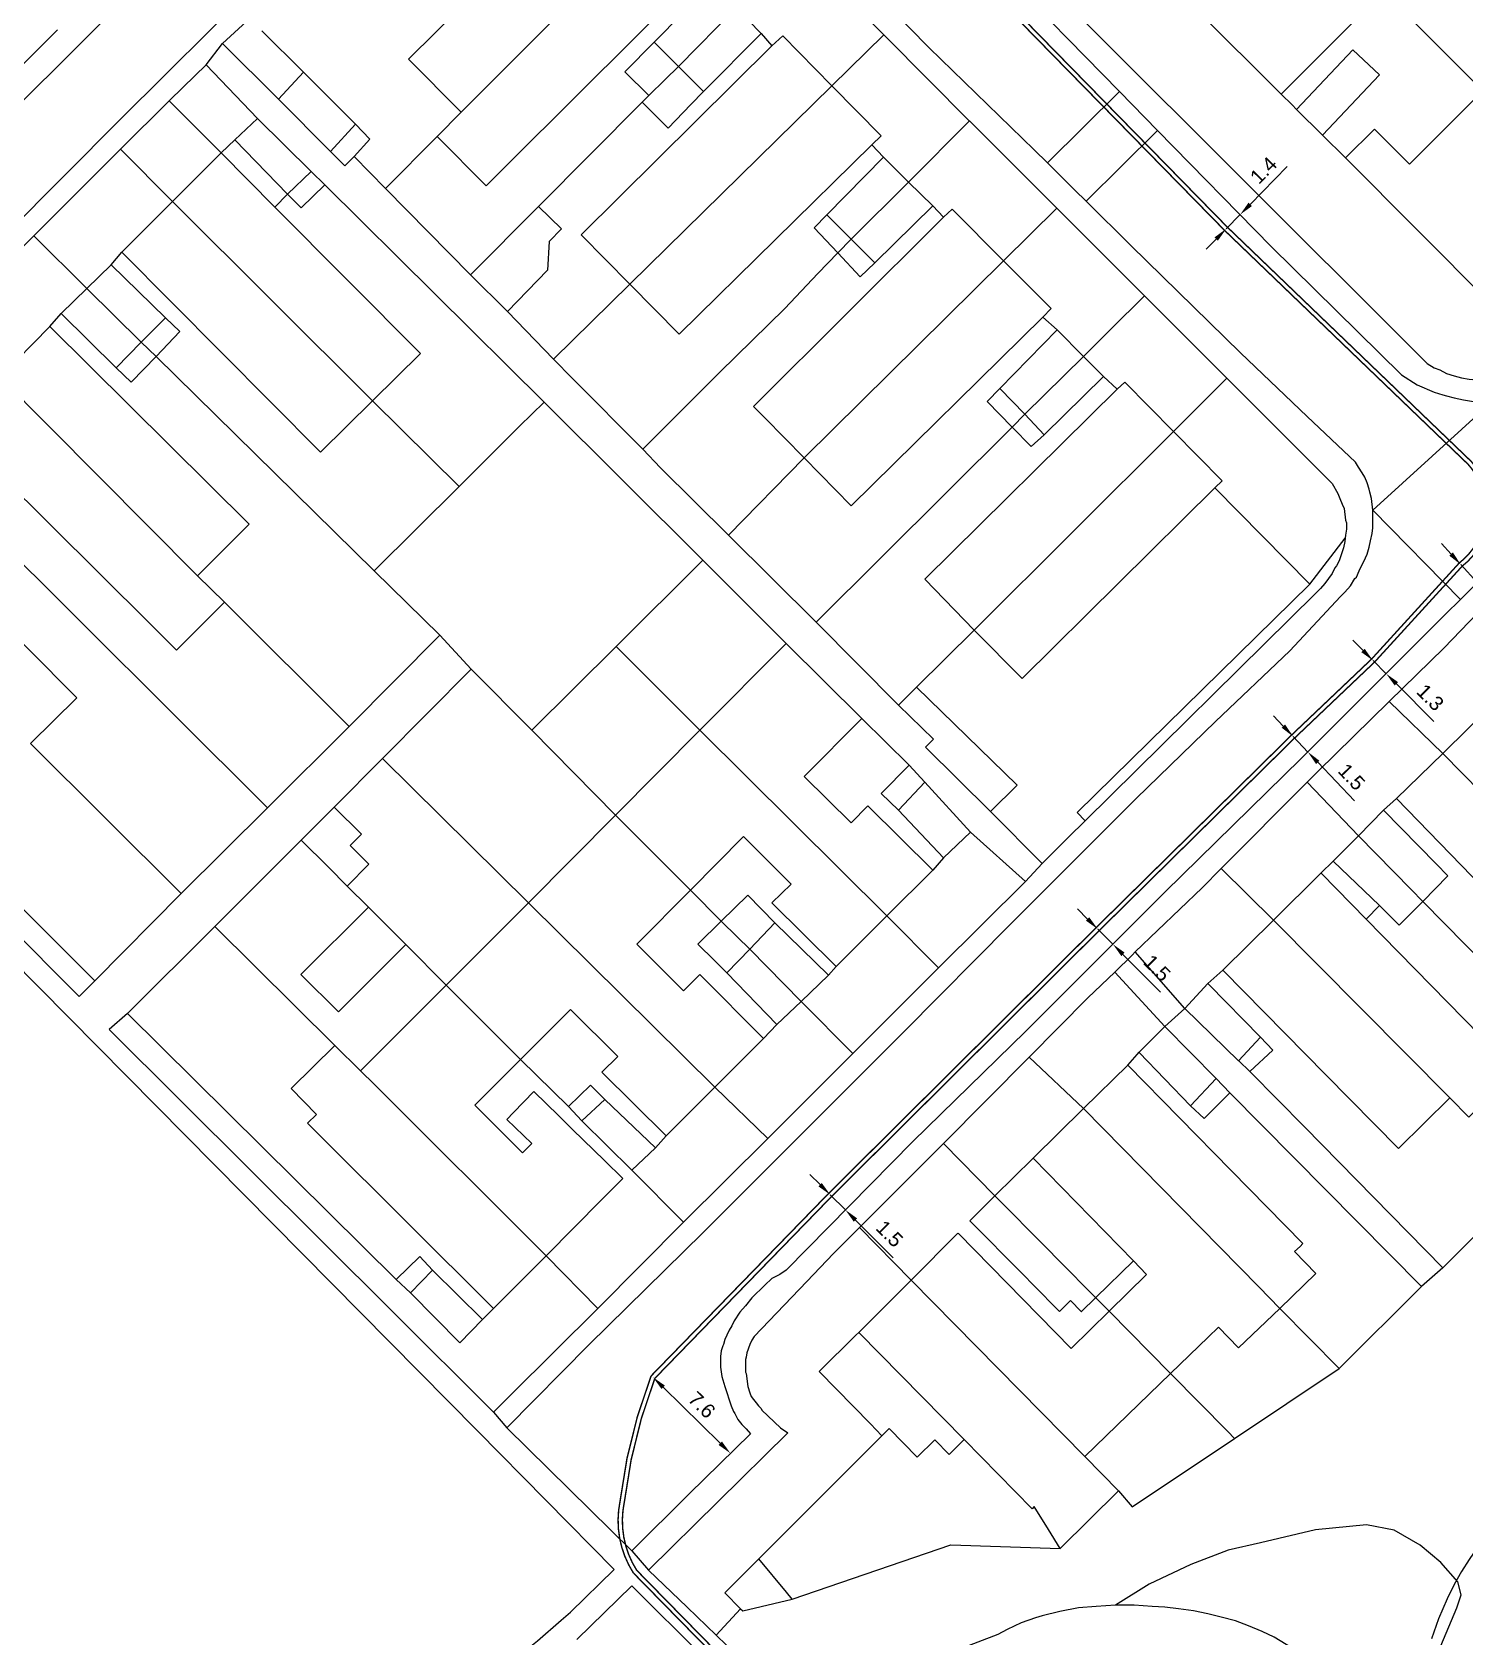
# Model space of a CAD drawing. Header units: millimetres. Extents: x 111502 to 977541, y 8702 to 1044108.
# Drawn here: x 486656.2 to 486756.5, y 235838.4 to 235950.7 of the extents above; entities that cross this region are included whole.
import ezdxf

# ---------------------------------------------------------------- set-up
doc = ezdxf.new("R2010")
doc.units = ezdxf.units.MM
doc.header["$LTSCALE"] = 0.25
doc.linetypes.add('DASHED2', pattern=[9.525, 6.35, -3.175])
for name, color, linetype in [('E HVSS As Laid Dimensions', 30, 'Continuous'), ('E HVSS As Laid HV', 10, 'Continuous'), ('X HVSS Site Background', 8, 'Continuous')]:
    doc.layers.add(name, color=color, linetype=linetype)
doc.styles.add('Arial', font='arial.ttf')
doc.dimstyles.new('HVSS AsLaid', dxfattribs={"dimtxt": 1, "dimasz": 1, "dimexe": 0, "dimexo": 0, "dimgap": 0.5, "dimtad": 1, "dimdec": 1, "dimzin": 1, "dimdsep": 46, "dimtxsty": 'Arial', "dimcen": 0.09, "dimadec": 0, "dimazin": 0, "dimtfac": 1, "dimtdec": 1, "dimtmove": 0, "dimatfit": 3, "dimfxl": 1, "dimtolj": 1, "dimtzin": 0, "dimarcsym": 0})

# ---------------------------------------------------------------- blocks, each defined once
blk = doc.blocks.new('OS MAP 060722')
at = {"layer": 'X HVSS Site Background'}
for points in [[(-2182.04, -3207.27), (-2176.83, -3202.06), (-2135.28, -3160.71), (-2126.93, -3152.36), (-2126.58, -3151.86), (-2126.23, -3151.31), (-2125.98, -3150.76), (-2125.78, -3150.36), (-2125.58, -3149.81), (-2125.38, -3149.16), (-2125.18, -3148.56), (-2125.08, -3147.96), (-2124.98, -3147.31), (-2124.93, -3146.66), (-2124.93, -3146.06)], [(-2117.38, -3154.01), (-2117.88, -3154.01), (-2117.98, -3154.06), (-2118.43, -3154.06), (-2118.88, -3154.11), (-2119.28, -3154.21), (-2119.73, -3154.31), (-2120.08, -3154.41), (-2121.08, -3154.91), (-2121.43, -3155.11), (-2121.88, -3155.46), (-2122.23, -3155.76), (-2122.63, -3156.16), (-2123.03, -3156.51), (-2138.78, -3172.31), (-2148.18, -3181.66), (-2156.13, -3189.66), (-2168.23, -3201.61), (-2181.48, -3214.86), (-2189.53, -3223.01), (-2190.65, -3224.13)], [(-2084.63, -3162.26), (-2084.98, -3162.76), (-2085.28, -3163.26), (-2085.48, -3163.61), (-2085.73, -3164.16), (-2085.98, -3164.76), (-2086.18, -3165.26), (-2086.33, -3165.86), (-2086.43, -3166.46), (-2086.43, -3167.41), (-2086.38, -3167.86), (-2086.18, -3168.76), (-2086.03, -3169.11), (-2085.88, -3169.56), (-2085.73, -3169.81), (-2071.13, -3184.36), (-2070.76, -3184.73)], [(-2124.33, -3181.16), (-2128.03, -3177.46), (-2114.58, -3164.16)], [(-2110.48, -3167.31), (-2124.33, -3181.16)], [(-2087.83, -3167.21), (-2087.73, -3168.41), (-2087.58, -3169.01), (-2087.43, -3169.56), (-2087.23, -3170.06), (-2086.98, -3170.56), (-2086.73, -3171.01), (-2086.63, -3171.16), (-2078.25, -3179.72)], [(-2100.88, -3169.61), (-2094.75, -3175.74)], [(-2107.58, -3171.36), (-2120.88, -3184.61), (-2122.58, -3186.31), (-2126.02, -3182.87)], [(-2106.78, -3172.16), (-2110.83, -3176.26)], [(-2105.08, -3173.86), (-2109.13, -3177.96)], [(-2105.08, -3173.86), (-2103.33, -3175.66)], [(-2083.3, -3184.72), (-2084.23, -3183.81), (-2091.58, -3176.66), (-2094.37, -3173.82)], [(-2066.93, -3179.91), (-2072.83, -3174.06)], [(-2060.45, -3173.43), (-2066.93, -3179.91)], [(-2052.83, -3179.66), (-2058.98, -3173.51)], [(-2154.98, -3177.81), (-2152.58, -3175.41)], [(-2141.03, -3176.36), (-2139.08, -3174.56)], [(-2142.18, -3177.86), (-2141.03, -3176.36)], [(-2141.03, -3176.36), (-2137.13, -3180.26)], [(-2138.28, -3175.46), (-2135.38, -3178.36)], [(-2112.53, -3193.21), (-2115.93, -3189.76), (-2102.58, -3176.51)], [(-2110.83, -3176.26), (-2112.88, -3178.33), (-2111.2, -3179.99)], [(-2109.13, -3177.96), (-2110.83, -3176.26)], [(-2103.33, -3175.66), (-2107.38, -3179.71)], [(-2103.33, -3175.66), (-2102.58, -3176.51)], [(-2102.58, -3176.51), (-2101.83, -3175.81), (-2098.38, -3179.31)], [(-2094.75, -3175.74), (-2098.38, -3179.31)], [(-2094.75, -3175.74), (-2094.58, -3175.91), (-2088.78, -3181.76), (-2088.75, -3181.78)], [(-2065.86, -3180.97), (-2061.92, -3176.8), (-2060.06, -3178.56), (-2064.05, -3182.77)], [(-2142.18, -3177.86), (-2143.79, -3179.41), (-2144.78, -3180.36)], [(-2138.58, -3181.61), (-2142.18, -3177.86)], [(-2137.13, -3180.26), (-2135.38, -3178.36)], [(-2135.38, -3178.36), (-2131.73, -3182.01)], [(-2109.13, -3177.96), (-2110.06, -3178.87), (-2111.2, -3179.99)], [(-2107.38, -3179.71), (-2109.13, -3177.96)], [(-2098.38, -3179.31), (-2112.53, -3193.21)], [(-2111.67, -3180.46), (-2109.84, -3182.28), (-2108.26, -3180.63), (-2107.38, -3179.71)], [(-2098.38, -3179.31), (-2094.93, -3182.81), (-2095.58, -3183.46)], [(-2078.25, -3179.72), (-2083.3, -3184.72)], [(-2078.25, -3179.72), (-2075.59, -3182.44)], [(-2065.86, -3180.97), (-2066.18, -3180.66), (-2066.93, -3179.91)], [(-2052.83, -3179.66), (-2057.97, -3184.8), (-2060.41, -3182.35), (-2062.44, -3184.37)], [(-2148.18, -3183.76), (-2144.78, -3180.36)], [(-2144.78, -3180.36), (-2141.13, -3184.01)], [(-2133.48, -3183.91), (-2137.13, -3180.26)], [(-2111.67, -3180.46), (-2118.91, -3187.76)], [(-2111.2, -3179.99), (-2111.67, -3180.46)], [(-2064.05, -3182.77), (-2065.86, -3180.97)], [(-2140.18, -3183.11), (-2138.58, -3181.61)], [(-2138.58, -3181.61), (-2134.83, -3185.31)], [(-2133.48, -3183.91), (-2131.73, -3182.01)], [(-2131.73, -3182.01), (-2130.73, -3183.06), (-2131.83, -3184.26)], [(-2126.02, -3182.87), (-2124.33, -3181.16)], [(-2088.75, -3181.78), (-2093.03, -3186.06)], [(-2088.75, -3181.78), (-2082.65, -3187.88)], [(-2141.13, -3184.01), (-2140.18, -3183.11)], [(-2136.48, -3186.91), (-2140.18, -3183.11)], [(-2126.02, -3182.87), (-2129.63, -3186.51)], [(-2075.59, -3182.44), (-2080.6, -3187.39)], [(-2075.59, -3182.44), (-2067.63, -3190.56), (-2058.53, -3199.56), (-2057.43, -3200.26), (-2056.23, -3200.76), (-2055.63, -3200.96), (-2055.38, -3201.01), (-2054.83, -3201.16), (-2054.18, -3201.31), (-2053.48, -3201.41), (-2052.88, -3201.46), (-2052.23, -3201.46)], [(-2062.44, -3184.37), (-2064.05, -3182.77)], [(-2148.18, -3183.76), (-2154.25, -3189.83)], [(-2144.53, -3187.41), (-2148.18, -3183.76)], [(-2144.53, -3187.41), (-2141.13, -3184.01)], [(-2141.13, -3184.01), (-2137.38, -3187.81)], [(-2131.83, -3184.26), (-2132.48, -3184.91), (-2133.48, -3183.91)], [(-2129.63, -3186.51), (-2131.83, -3184.26)], [(-2095.58, -3183.46), (-2109.08, -3196.71), (-2112.53, -3193.21)], [(-2094.78, -3184.31), (-2098.73, -3188.36)], [(-2094.78, -3184.31), (-2095.58, -3183.46)], [(-2093.03, -3186.06), (-2094.78, -3184.31)], [(-2062.44, -3184.37), (-2052.33, -3194.51)], [(-2136.48, -3186.91), (-2134.83, -3185.31)], [(-2134.83, -3185.31), (-2133.88, -3186.26)], [(-2080.6, -3187.39), (-2081.38, -3186.62), (-2083.3, -3184.72)], [(-2070.76, -3184.73), (-2056.73, -3198.76), (-2056.23, -3199.06), (-2055.83, -3199.21), (-2055.38, -3199.46), (-2054.83, -3199.61), (-2054.33, -3199.76), (-2053.78, -3199.86), (-2053.28, -3199.91), (-2053.03, -3199.96), (-2051.88, -3199.96), (-2051.33, -3199.91), (-2050.83, -3199.81), (-2050.28, -3199.66), (-2049.88, -3199.51), (-2049.43, -3199.36), (-2049.08, -3199.16), (-2048.73, -3198.91), (-2048.53, -3198.51)], [(-2133.88, -3186.26), (-2135.53, -3187.86), (-2136.48, -3186.91)], [(-2133.88, -3186.26), (-2118.53, -3201.46)], [(-2123.68, -3192.56), (-2129.63, -3186.51)], [(-2093.03, -3186.06), (-2097.03, -3190.06)], [(-2091.33, -3187.71), (-2093.03, -3186.06)], [(-2148.08, -3190.96), (-2144.53, -3187.41)], [(-2130.53, -3201.36), (-2144.53, -3187.41)], [(-2136.48, -3186.91), (-2137.38, -3187.81)], [(-2123.68, -3192.56), (-2118.91, -3187.76)], [(-2118.91, -3187.76), (-2117.31, -3189.34), (-2118.17, -3190.21), (-2118.29, -3192.22), (-2121.1, -3195.11)], [(-2091.33, -3187.71), (-2095.38, -3191.71)], [(-2090.58, -3188.51), (-2091.33, -3187.71)], [(-2060.53, -3209.01), (-2060.63, -3208.21), (-2060.73, -3207.76), (-2060.78, -3207.56), (-2060.93, -3207.11), (-2061.08, -3206.71), (-2061.28, -3206.41), (-2061.53, -3206.01), (-2061.73, -3205.66), (-2065.13, -3202.46), (-2069.78, -3198.01), (-2077.43, -3190.51), (-2080.6, -3187.39)], [(-2137.38, -3187.81), (-2127.18, -3198.06), (-2130.53, -3201.36)], [(-2100.33, -3205.36), (-2103.08, -3202.56), (-2103.88, -3201.76), (-2090.58, -3188.51)], [(-2097.98, -3191.01), (-2099.63, -3189.26), (-2098.73, -3188.36)], [(-2098.73, -3188.36), (-2097.03, -3190.06)], [(-2090.58, -3188.51), (-2089.98, -3187.96), (-2086.38, -3191.56)], [(-2082.65, -3187.88), (-2086.38, -3191.56)], [(-2082.65, -3187.88), (-2076.5, -3194.03)], [(-2154.25, -3189.83), (-2160.37, -3195.95)], [(-2154.25, -3189.83), (-2150.53, -3193.51)], [(-2148.83, -3191.86), (-2148.08, -3190.96)], [(-2130.53, -3201.36), (-2134.18, -3204.96), (-2148.08, -3190.96)], [(-2097.98, -3191.01), (-2099.38, -3192.46), (-2101.68, -3194.91), (-2106.23, -3199.36), (-2111.63, -3204.76)], [(-2097.03, -3190.06), (-2097.98, -3191.01)], [(-2095.38, -3191.71), (-2096.4, -3192.68), (-2097.98, -3191.01)], [(-2097.03, -3190.06), (-2095.38, -3191.71)], [(-2150.53, -3193.51), (-2148.83, -3191.86)], [(-2148.83, -3191.86), (-2145.03, -3195.56)], [(-2086.38, -3191.56), (-2100.33, -3205.36)], [(-2086.38, -3191.56), (-2083.03, -3194.91), (-2083.63, -3195.51)], [(-2121.1, -3195.11), (-2123.68, -3192.56)], [(-2112.53, -3193.21), (-2117.88, -3198.46)], [(-2152.33, -3195.26), (-2150.53, -3193.51)], [(-2150.53, -3193.51), (-2146.73, -3197.26)], [(-2076.5, -3194.03), (-2078.88, -3196.38), (-2080.78, -3198.26)], [(-2076.5, -3194.03), (-2070.75, -3199.79)], [(-2153.13, -3196.16), (-2152.33, -3195.26)], [(-2148.48, -3199.06), (-2152.33, -3195.26)], [(-2145.03, -3195.56), (-2146.73, -3197.26)], [(-2145.68, -3198.26), (-2144.03, -3196.51), (-2145.03, -3195.56)], [(-2117.88, -3198.46), (-2121.1, -3195.11)], [(-2083.63, -3195.51), (-2097.03, -3208.71), (-2100.33, -3205.36)], [(-2082.63, -3196.41), (-2083.63, -3195.51)], [(-2156.63, -3199.71), (-2153.13, -3196.16)], [(-2153.13, -3196.16), (-2139.18, -3210.01), (-2142.78, -3213.61)], [(-2082.63, -3196.41), (-2086.63, -3200.51)], [(-2080.78, -3198.26), (-2082.63, -3196.41)], [(-2146.73, -3197.26), (-2148.48, -3199.06)], [(-2146.73, -3197.26), (-2145.68, -3198.26)], [(-2148.48, -3199.06), (-2147.43, -3200.06), (-2145.68, -3198.26)], [(-2145.68, -3198.26), (-2130.43, -3213.26)], [(-2111.63, -3204.76), (-2116.54, -3199.81), (-2117.88, -3198.46)], [(-2080.78, -3198.26), (-2084.88, -3202.31)], [(-2079.38, -3199.66), (-2080.78, -3198.26)], [(-2142.78, -3213.61), (-2156.63, -3199.71)], [(-2079.38, -3199.66), (-2083.53, -3203.76)], [(-2078.43, -3200.56), (-2079.38, -3199.66)], [(-2078.43, -3200.56), (-2077.88, -3200.06), (-2074.48, -3203.51)], [(-2070.75, -3199.79), (-2074.48, -3203.51)], [(-2070.75, -3199.79), (-2063.38, -3207.16), (-2062.98, -3207.86), (-2062.83, -3208.21), (-2062.68, -3208.61), (-2062.53, -3208.91), (-2062.43, -3209.71), (-2062.38, -3209.91), (-2062.38, -3210.36), (-2062.43, -3210.76), (-2062.46, -3210.99)], [(-2088.43, -3217.41), (-2091.88, -3213.86), (-2078.43, -3200.56)], [(-2086.63, -3200.51), (-2087.53, -3201.41), (-2085.78, -3203.21)], [(-2084.88, -3202.31), (-2086.63, -3200.51)], [(-2124.48, -3207.36), (-2130.53, -3201.36)], [(-2118.53, -3201.46), (-2120.24, -3203.15), (-2124.48, -3207.36)], [(-2118.53, -3201.46), (-2107.43, -3212.51)], [(-2084.88, -3202.31), (-2085.78, -3203.21)], [(-2083.53, -3203.76), (-2084.88, -3202.31)], [(-2060.53, -3209.01), (-2052.23, -3201.46)], [(-2140.9, -3215.47), (-2144.26, -3218.83), (-2146.13, -3216.96), (-2160.03, -3203.16)], [(-2085.78, -3203.21), (-2099.48, -3216.86)], [(-2074.48, -3203.51), (-2088.43, -3217.41)], [(-2085.78, -3203.21), (-2084.43, -3204.56), (-2083.53, -3203.76)], [(-2074.48, -3203.51), (-2071.08, -3206.96), (-2071.58, -3207.46)], [(-2105.63, -3210.76), (-2110.38, -3206.06), (-2111.63, -3204.76)], [(-2100.33, -3205.36), (-2105.63, -3210.76)], [(-2124.48, -3207.36), (-2130.43, -3213.26)], [(-2071.58, -3207.46), (-2085.08, -3220.81), (-2088.43, -3217.41)], [(-2071.58, -3207.46), (-2064.93, -3214.21)], [(-2046.41, -3207.21), (-2054.4, -3215.27)], [(-2165.08, -3208.26), (-2151.23, -3222.16), (-2154.48, -3225.36)], [(-2121.13, -3273.26), (-2115.38, -3267.41), (-2107.43, -3259.61), (-2093.33, -3245.51), (-2085.88, -3238.01), (-2077.08, -3229.21), (-2071.53, -3223.81), (-2066.33, -3218.86), (-2062.78, -3215.06), (-2062.48, -3214.76), (-2062.08, -3214.31), (-2061.78, -3213.81), (-2061.68, -3213.71), (-2061.48, -3213.26), (-2061.03, -3212.36), (-2060.93, -3212.11), (-2060.78, -3211.61), (-2060.68, -3211.16), (-2060.58, -3210.66), (-2060.53, -3210.26), (-2060.53, -3209.01)], [(-2054.4, -3215.27), (-2060.53, -3209.01)], [(-2137.88, -3229.86), (-2157.63, -3210.21)], [(-2099.48, -3216.86), (-2105.63, -3210.76)], [(-2062.46, -3210.99), (-2062.48, -3211.21), (-2062.58, -3211.66), (-2062.88, -3212.56), (-2063.08, -3212.91), (-2063.18, -3213.06), (-2063.38, -3213.46), (-2063.88, -3214.16), (-2064.18, -3214.51), (-2064.53, -3214.86), (-2080.67, -3230.77)], [(-2064.93, -3214.21), (-2062.46, -3210.99)], [(-2142.78, -3213.61), (-2140.9, -3215.47)], [(-2130.43, -3213.26), (-2125.83, -3217.76)], [(-2113.48, -3218.56), (-2107.43, -3212.51)], [(-2107.43, -3212.51), (-2101.58, -3218.36)], [(-2064.93, -3214.21), (-2081.23, -3230.18), (-2080.67, -3230.77)], [(-2132.18, -3224.16), (-2140.9, -3215.47)], [(-2054.4, -3215.27), (-2055.43, -3216.31), (-2065.53, -3226.41), (-2075.08, -3235.76), (-2084.83, -3245.51), (-2092.73, -3253.21), (-2101.58, -3262.21), (-2102.03, -3262.51), (-2102.58, -3262.81), (-2103.08, -3263.26), (-2103.98, -3264.16), (-2104.43, -3264.71), (-2104.83, -3265.16), (-2105.23, -3265.76), (-2105.38, -3266.11), (-2105.58, -3266.41), (-2105.73, -3266.76), (-2105.88, -3267.06), (-2105.98, -3267.41), (-2106.03, -3267.51), (-2106.13, -3267.86), (-2106.18, -3268.26), (-2106.18, -3269.01), (-2106.08, -3269.66), (-2105.88, -3270.36), (-2105.43, -3271.71), (-2105.28, -3272.11), (-2105.18, -3272.26), (-2104.98, -3272.66), (-2104.68, -3273.01), (-2104.38, -3273.31), (-2104.08, -3273.66), (-2108.38, -3277.86), (-2112.38, -3281.86)], [(-2177.09, -3216.95), (-2151.08, -3243.06), (-2149.98, -3241.96)], [(-2093.73, -3222.66), (-2099.48, -3216.86)], [(-2053.23, -3216.26), (-2055.53, -3218.66), (-2059.38, -3222.41)], [(-2125.83, -3217.76), (-2132.18, -3224.16)], [(-2125.83, -3217.76), (-2123.63, -3220.16)], [(-2088.43, -3217.41), (-2092.47, -3221.41)], [(-2119.38, -3224.41), (-2113.48, -3218.56)], [(-2107.63, -3224.41), (-2113.48, -3218.56)], [(-2107.63, -3224.41), (-2101.58, -3218.36)], [(-2101.58, -3218.36), (-2096.28, -3223.61)], [(-2129.83, -3226.41), (-2123.63, -3220.16)], [(-2123.63, -3220.16), (-2119.38, -3224.41)], [(-2092.47, -3221.41), (-2093.73, -3222.66)], [(-2087.28, -3230.11), (-2085.43, -3228.26), (-2092.47, -3221.41)], [(-2149.98, -3241.96), (-2169.78, -3222.21)], [(-2059.38, -3222.41), (-2064.38, -3227.31), (-2065.13, -3228.06)], [(-2055.63, -3226.06), (-2059.38, -3222.41)], [(-2055.63, -3226.06), (-2052.08, -3222.56)], [(-2096.28, -3223.61), (-2100.33, -3227.66), (-2097.03, -3230.91), (-2095.88, -3229.71), (-2091.33, -3234.21)], [(-2096.28, -3223.61), (-2092.98, -3226.86)], [(-2087.28, -3230.11), (-2091.83, -3225.61), (-2091.28, -3225.06), (-2093.73, -3222.66)], [(-2132.18, -3224.16), (-2137.88, -3229.86)], [(-2119.38, -3224.41), (-2113.53, -3230.36)], [(-2113.53, -3230.36), (-2107.63, -3224.41)], [(-2094.53, -3237.41), (-2107.63, -3224.41)], [(-2143.93, -3235.86), (-2154.48, -3225.36)], [(-2133.22, -3229.81), (-2129.83, -3226.41)], [(-2129.83, -3226.41), (-2119.63, -3236.51)], [(-2093.73, -3230.01), (-2094.93, -3228.86), (-2092.98, -3226.86)], [(-2092.98, -3226.86), (-2091.88, -3228.06)], [(-2058.88, -3229.21), (-2055.63, -3226.06)], [(-2043.48, -3238.41), (-2055.63, -3226.06)], [(-2091.88, -3228.06), (-2093.73, -3230.01)], [(-2091.88, -3228.06), (-2088.68, -3231.56)], [(-2065.13, -3228.06), (-2071.13, -3234.11)], [(-2061.53, -3231.81), (-2065.13, -3228.06)], [(-2058.88, -3229.21), (-2059.78, -3230.01)], [(-2043.48, -3238.41), (-2046.78, -3241.66), (-2058.88, -3229.21)], [(-2137.88, -3229.86), (-2143.93, -3235.86)], [(-2135.53, -3232.11), (-2133.22, -3229.81)], [(-2133.22, -3229.81), (-2131.32, -3231.71), (-2132.1, -3232.49), (-2130.79, -3233.8), (-2132.31, -3235.33)], [(-2119.63, -3236.51), (-2113.53, -3230.36)], [(-2113.53, -3230.36), (-2108.28, -3235.61)], [(-2090.58, -3233.36), (-2093.73, -3230.01)], [(-2087.28, -3230.11), (-2083.68, -3233.76)], [(-2059.78, -3230.01), (-2061.53, -3231.81)], [(-2057.03, -3236.41), (-2055.28, -3234.61), (-2056.09, -3233.77), (-2059.78, -3230.01)], [(-2088.68, -3231.56), (-2090.58, -3233.36)], [(-2084.83, -3235.01), (-2088.68, -3231.56)], [(-2080.67, -3230.77), (-2081.83, -3231.91), (-2083.68, -3233.76)], [(-2141.58, -3238.16), (-2135.53, -3232.11)], [(-2132.31, -3235.33), (-2133.62, -3234.01), (-2135.53, -3232.11)], [(-2098.08, -3240.96), (-2102.58, -3236.51), (-2101.23, -3235.21), (-2104.58, -3231.86), (-2108.28, -3235.61)], [(-2063.31, -3233.58), (-2061.53, -3231.81)], [(-2057.03, -3236.41), (-2057.84, -3235.57), (-2061.53, -3231.81)], [(-2090.58, -3233.36), (-2091.33, -3234.21)], [(-2084.83, -3235.01), (-2083.68, -3233.76)], [(-2064.16, -3234.42), (-2063.31, -3233.58)], [(-2060.06, -3236.7), (-2063.31, -3233.58)], [(-2091.33, -3234.21), (-2094.53, -3237.41)], [(-2071.13, -3234.11), (-2072.48, -3235.46), (-2077.15, -3239.94)], [(-2067.48, -3237.71), (-2071.13, -3234.11)], [(-2067.48, -3237.71), (-2064.16, -3234.42)], [(-2061, -3237.65), (-2064.13, -3234.46), (-2064.16, -3234.42)], [(-2143.93, -3235.86), (-2149.98, -3241.96)], [(-2132.31, -3235.33), (-2130.83, -3236.8)], [(-2108.28, -3235.61), (-2112.03, -3239.41), (-2108.78, -3242.66), (-2107.63, -3241.51), (-2103.18, -3246.01)], [(-2108.28, -3235.61), (-2106.13, -3237.79)], [(-2102.38, -3237.91), (-2104.28, -3235.97), (-2106.13, -3237.79)], [(-2090.93, -3241.06), (-2084.83, -3235.01)], [(-2128.21, -3239.43), (-2132.92, -3244.14), (-2135.55, -3241.51), (-2130.83, -3236.8)], [(-2130.83, -3236.8), (-2128.21, -3239.43)], [(-2125.38, -3242.26), (-2119.63, -3236.51)], [(-2119.63, -3236.51), (-2106.58, -3249.41)], [(-2061, -3237.65), (-2060.06, -3236.7)], [(-2060.06, -3236.7), (-2058.68, -3238.06), (-2057.03, -3236.41)], [(-2043.58, -3250.06), (-2057.03, -3236.41)], [(-2172.93, -3311.96), (-2141.73, -3299.66), (-2133.18, -3296.41), (-2130.68, -3295.36), (-2128.53, -3294.26), (-2126.18, -3293.01), (-2123.78, -3291.66), (-2120.73, -3289.56), (-2118.98, -3288.16), (-2117.33, -3286.71), (-2116.68, -3286.16), (-2113.63, -3283.16), (-2123.18, -3273.46), (-2157.98, -3238.31)], [(-2147.68, -3244.26), (-2141.58, -3238.16)], [(-2141.58, -3238.16), (-2133.18, -3246.48)], [(-2106.13, -3237.79), (-2107.77, -3239.4), (-2106.61, -3240.54), (-2105.73, -3241.41)], [(-2106.13, -3237.79), (-2105.01, -3238.89), (-2104.13, -3239.76)], [(-2104.13, -3239.76), (-2102.38, -3237.91)], [(-2102.38, -3237.91), (-2098.63, -3241.56)], [(-2094.53, -3237.41), (-2098.08, -3240.96)], [(-2094.53, -3237.41), (-2090.93, -3241.06)], [(-2071.03, -3241.21), (-2067.48, -3237.71)], [(-2055.13, -3250.16), (-2067.48, -3237.71)], [(-2061, -3237.65), (-2051.88, -3246.96), (-2052.76, -3247.82), (-2051.43, -3249.17), (-2053.8, -3251.5)], [(-2128.21, -3239.43), (-2125.38, -3242.26)], [(-2105.73, -3241.41), (-2104.13, -3239.76)], [(-2104.13, -3239.76), (-2100.53, -3243.41)], [(-2077.15, -3239.94), (-2077.38, -3240.16), (-2078.58, -3241.36)], [(-2073.68, -3243.91), (-2077.15, -3239.94)], [(-2102.23, -3245.01), (-2105.73, -3241.41)], [(-2098.63, -3241.56), (-2100.53, -3243.41)], [(-2098.08, -3240.96), (-2098.63, -3241.56)], [(-2096.93, -3247.06), (-2090.93, -3241.06)], [(-2078.58, -3241.36), (-2080.48, -3243.16), (-2084.58, -3247.31)], [(-2075.08, -3245.16), (-2078.58, -3241.36)], [(-2072.08, -3242.16), (-2071.03, -3241.21)], [(-2063.81, -3248.54), (-2071, -3241.23), (-2071.03, -3241.21)], [(-2131.38, -3248.26), (-2125.38, -3242.26)], [(-2125.38, -3242.26), (-2120.18, -3247.46)], [(-2073.68, -3243.91), (-2072.08, -3242.16)], [(-2068.38, -3245.91), (-2072, -3242.23), (-2072.08, -3242.16)], [(-2100.53, -3243.41), (-2102.23, -3245.01)], [(-2100.53, -3243.41), (-2096.93, -3247.06)], [(-2075.08, -3245.16), (-2073.68, -3243.91)], [(-2069.93, -3247.56), (-2073.68, -3243.91)], [(-2147.68, -3244.26), (-2148.98, -3245.36), (-2129.15, -3265.12), (-2122.08, -3272.16)], [(-2128.88, -3262.86), (-2147.68, -3244.26)], [(-2109.98, -3252.81), (-2114.48, -3248.36), (-2113.38, -3247.26), (-2116.68, -3243.96), (-2120.18, -3247.46)], [(-2102.23, -3245.01), (-2103.18, -3246.01)], [(-2103.18, -3246.01), (-2106.58, -3249.41)], [(-2076.88, -3246.96), (-2075.08, -3245.16)], [(-2071.48, -3248.81), (-2075.08, -3245.16)], [(-2068.38, -3245.91), (-2069.93, -3247.56)], [(-2068.38, -3245.91), (-2067.53, -3246.81), (-2069.13, -3248.31)], [(-2122.08, -3264.91), (-2134.12, -3252.9), (-2135.09, -3251.93), (-2134.47, -3251.31), (-2136.24, -3249.5), (-2133.18, -3246.48)], [(-2133.18, -3246.48), (-2131.38, -3248.26)], [(-2102.88, -3253.01), (-2096.93, -3247.06)], [(-2084.58, -3247.31), (-2090.58, -3253.36)], [(-2080.78, -3250.91), (-2084.58, -3247.31)], [(-2077.68, -3247.86), (-2077.01, -3247.11), (-2076.88, -3246.96)], [(-2076.88, -3246.96), (-2076.87, -3246.97), (-2073.28, -3250.71)], [(-2118.38, -3261.21), (-2130.4, -3249.23), (-2131.38, -3248.26)], [(-2120.18, -3247.46), (-2123.38, -3250.66), (-2120.03, -3254.01), (-2119.39, -3253.34), (-2121.14, -3251.67), (-2120.68, -3251.18), (-2119.24, -3249.71), (-2117.49, -3251.42), (-2116.53, -3252.36), (-2114.3, -3254.54), (-2113.02, -3255.79), (-2113.88, -3256.66), (-2114.48, -3257.26), (-2118.38, -3261.21)], [(-2120.18, -3247.46), (-2116.83, -3250.76)], [(-2080.78, -3250.91), (-2077.68, -3247.86)], [(-2067.03, -3264.91), (-2064.52, -3262.44), (-2066, -3260.92), (-2065.62, -3260.55), (-2065.43, -3260.36), (-2070.45, -3255.23), (-2077.68, -3247.86)], [(-2069.13, -3248.31), (-2069.91, -3247.57), (-2069.93, -3247.56)], [(-2065.31, -3252.19), (-2069.09, -3248.35), (-2069.13, -3248.31)], [(-2114.28, -3250.26), (-2115.28, -3249.26), (-2116.83, -3250.76)], [(-2106.58, -3249.41), (-2109.98, -3252.81)], [(-2106.58, -3249.41), (-2102.88, -3253.01)], [(-2073.28, -3250.71), (-2071.48, -3248.81)], [(-2070.53, -3249.81), (-2071.48, -3248.81)], [(-2055.13, -3250.16), (-2058.73, -3253.71), (-2063.81, -3248.54)], [(-2115.88, -3251.76), (-2114.28, -3250.26)], [(-2114.28, -3250.26), (-2110.73, -3253.66)], [(-2073.28, -3250.71), (-2072.33, -3251.61), (-2070.53, -3249.81)], [(-2057.13, -3263.36), (-2070.53, -3249.81)], [(-2053.8, -3251.5), (-2055.13, -3250.16)], [(-2116.83, -3250.76), (-2115.88, -3251.76)], [(-2115.88, -3251.76), (-2112.38, -3255.21)], [(-2084.31, -3254.38), (-2080.78, -3250.91)], [(-2067.03, -3264.91), (-2068.51, -3263.39), (-2080.78, -3250.91)], [(-2109.98, -3252.81), (-2110.73, -3253.66)], [(-2055.63, -3262.06), (-2065.31, -3252.19)], [(-2110.73, -3253.66), (-2112.38, -3255.21)], [(-2108.78, -3258.86), (-2102.88, -3253.01)], [(-2090.58, -3253.36), (-2096.45, -3259.23)], [(-2086.98, -3257.01), (-2090.58, -3253.36)], [(-2021.48, -3253.91), (-2022.28, -3253.11), (-2026.03, -3256.46), (-2032.58, -3261.51), (-2040.38, -3267.91), (-2041.63, -3268.91), (-2042.83, -3269.91), (-2044.08, -3270.96), (-2046.28, -3272.96), (-2047.68, -3274.46), (-2049.03, -3276.01), (-2052.63, -3280.81), (-2053.23, -3281.66), (-2053.78, -3282.46), (-2054.33, -3283.31), (-2054.83, -3284.21), (-2055.33, -3285.21), (-2055.93, -3286.61), (-2056.43, -3288.01)], [(-2086.98, -3257.01), (-2084.33, -3254.41), (-2084.32, -3254.4), (-2084.31, -3254.38)], [(-2077.28, -3261.57), (-2084.31, -3254.38)], [(-2112.38, -3255.21), (-2108.78, -3258.86)], [(-2049.48, -3255.91), (-2055.63, -3262.06)], [(-2086.98, -3257.01), (-2088.73, -3258.76), (-2085.02, -3262.5), (-2084.25, -3263.28), (-2082.5, -3265.06), (-2082.46, -3265.1), (-2081.69, -3264.34), (-2080.93, -3265.11), (-2080.91, -3265.1), (-2079.94, -3264.16), (-2079.93, -3264.15), (-2079.93, -3264.14)], [(-2086.98, -3257.01), (-2083.33, -3260.71), (-2082.53, -3261.51), (-2079.93, -3264.14)], [(-2114.78, -3264.91), (-2108.78, -3258.86)], [(-2096.45, -3259.23), (-2098.28, -3261.06), (-2100.14, -3263.01)], [(-2092.83, -3262.91), (-2096.45, -3259.23)], [(-2092.83, -3262.91), (-2089.57, -3259.62), (-2089.53, -3259.66), (-2081.65, -3267.69), (-2078.99, -3265.09)], [(-2126.33, -3262.21), (-2127.23, -3261.26), (-2128.88, -3262.86)], [(-2118.38, -3261.21), (-2122.08, -3264.91)], [(-2118.38, -3261.21), (-2114.78, -3264.91)], [(-2079.93, -3264.14), (-2079.92, -3264.13), (-2077.28, -3261.57)], [(-2077.28, -3261.57), (-2076.36, -3262.51), (-2078.99, -3265.09)], [(-2128.88, -3262.86), (-2127.88, -3263.81)], [(-2127.88, -3263.81), (-2126.33, -3262.21)], [(-2122.83, -3265.66), (-2126.33, -3262.21)], [(-2100.14, -3263.01), (-2103.83, -3266.86), (-2103.98, -3267.11), (-2104.13, -3267.41), (-2104.33, -3268.01), (-2104.38, -3268.31), (-2104.43, -3268.46), (-2104.43, -3269.36), (-2104.38, -3269.46), (-2104.28, -3270.36), (-2104.13, -3270.81), (-2104.03, -3271.06), (-2103.88, -3271.26), (-2103.68, -3271.51), (-2103.53, -3271.71), (-2103.33, -3271.91), (-2103.28, -3272.01), (-2101.98, -3273.26), (-2101.48, -3273.61), (-2111.23, -3283.21)], [(-2096.51, -3266.57), (-2092.83, -3262.91)], [(-2080.68, -3275.26), (-2092.83, -3262.91)], [(-2055.63, -3262.06), (-2057.13, -3263.36)], [(-2127.88, -3263.81), (-2124.43, -3267.31), (-2122.83, -3265.66)], [(-2078.99, -3265.09), (-2079.93, -3264.14)], [(-2062.88, -3269.11), (-2057.13, -3263.36)], [(-2122.08, -3264.91), (-2122.83, -3265.66)], [(-2122.08, -3272.16), (-2120.83, -3270.91), (-2114.78, -3264.91)], [(-2074.68, -3269.45), (-2074.69, -3269.44), (-2078.99, -3265.09)], [(-2067.03, -3264.91), (-2069.93, -3267.66), (-2071.33, -3266.21), (-2072.04, -3266.9), (-2074.68, -3269.45)], [(-2062.88, -3269.11), (-2067.03, -3264.91)], [(-2094.88, -3273.81), (-2095.68, -3272.96), (-2099.28, -3269.31), (-2096.72, -3266.77), (-2096.51, -3266.57)], [(-2089.13, -3274.07), (-2096.51, -3266.57)], [(-2074.68, -3269.45), (-2080.68, -3275.26)], [(-2070.2, -3273.99), (-2070.68, -3273.51), (-2074.66, -3269.47), (-2074.67, -3269.46), (-2074.68, -3269.45)], [(-2070.2, -3273.99), (-2062.88, -3269.11)], [(-2122.08, -3272.16), (-2121.13, -3273.26)], [(-2112.38, -3281.86), (-2121.13, -3273.26)], [(-2094.88, -3273.81), (-2103.5, -3282.43)], [(-2094.38, -3273.3), (-2094.88, -3273.81)], [(-2089.13, -3274.07), (-2090.19, -3275.11), (-2091.18, -3274.1), (-2092.41, -3275.31), (-2094.38, -3273.3)], [(-2082.4, -3281.69), (-2083.23, -3280.37), (-2084.22, -3278.76), (-2084.38, -3278.91), (-2089.13, -3274.07)], [(-2078.33, -3277.66), (-2077.37, -3278.78), (-2070.2, -3273.99)], [(-2080.68, -3275.26), (-2078.33, -3277.66)], [(-2078.33, -3277.66), (-2082.4, -3281.69)], [(-2057.95, -3295.5), (-2057.33, -3293.13), (-2056.57, -3290.45), (-2055.76, -3288.5), (-2054.65, -3285.86), (-2054.35, -3284.93), (-2054.58, -3284.04), (-2055.77, -3282.68), (-2057.22, -3281.47), (-2059.03, -3280.42), (-2060.96, -3280.04), (-2064.54, -3280.39), (-2068.38, -3281.29), (-2070.64, -3281.81), (-2073.27, -3282.82), (-2076.19, -3284.19), (-2078.53, -3285.66)], [(-2112.38, -3281.86), (-2111.23, -3283.21)], [(-2101.16, -3285.24), (-2090.06, -3281.44), (-2082.4, -3281.69)], [(-2106.48, -3287.76), (-2108.52, -3285.8), (-2111.23, -3283.21)], [(-2103.5, -3282.43), (-2105.88, -3284.81), (-2104.78, -3285.91)], [(-2101.16, -3285.24), (-2101.56, -3284.76), (-2103.5, -3282.43)], [(-2107.43, -3289.26), (-2112.38, -3284.31), (-2116.23, -3288.06)], [(-2104.78, -3285.91), (-2104.63, -3286.05), (-2101.16, -3285.24)], [(-2078.53, -3285.66), (-2079.88, -3285.76), (-2081.13, -3285.86), (-2082.43, -3286.11), (-2083.68, -3286.41), (-2084.13, -3286.56), (-2085.13, -3286.91), (-2086.13, -3287.36), (-2086.78, -3287.71), (-2097.98, -3292.01), (-2098.48, -3292.31), (-2098.78, -3292.41), (-2099.28, -3292.61), (-2099.48, -3292.61), (-2099.78, -3292.66), (-2100.08, -3292.66), (-2100.68, -3292.56), (-2100.93, -3292.51), (-2101.18, -3292.41), (-2101.48, -3292.31), (-2102.23, -3291.86), (-2102.73, -3291.46), (-2102.88, -3291.26), (-2106.48, -3287.76)], [(-2104.78, -3285.91), (-2106.48, -3287.76)], [(-2057.95, -3295.5), (-2064.18, -3290.16), (-2064.93, -3289.56), (-2065.78, -3288.96), (-2066.58, -3288.41), (-2067.43, -3287.91), (-2068.28, -3287.51), (-2069.23, -3287.11), (-2070.13, -3286.76), (-2071.13, -3286.51), (-2072.08, -3286.26), (-2073.08, -3286.06), (-2074.13, -3285.91), (-2075.08, -3285.81), (-2075.98, -3285.76), (-2077.23, -3285.66), (-2078.53, -3285.66)]]:
    blk.add_lwpolyline(points, dxfattribs=at)
blk = doc.blocks.new('*D1692')
at = {"layer": 'Defpoints', "color": 0, "transparency": 16777216}
for p in [(486699.67, 235856.6), (486699.67, 235856.6), (486705.09, 235851.28)]:
    blk.add_point(p, dxfattribs=at)
at = {"layer": 'E HVSS As Laid Dimensions', "color": 0, "lineweight": -2, "transparency": 16777216}
blk.add_line((486704.38, 235851.98), (486700.39, 235855.9), dxfattribs=at)
at = {"layer": 'E HVSS As Laid Dimensions', "color": 0, "transparency": 16777216}
for points in [[(486700.5, 235856.02), (486700.27, 235855.78), (486699.67, 235856.6)], [(486704.5, 235852.1), (486704.26, 235851.86), (486705.09, 235851.28)]]:
    blk.add_solid(points, dxfattribs=at)
at = {"layer": 'E HVSS As Laid Dimensions', "color": 0, "transparency": 16777216, "insert": (486703.09, 235854.66), "char_height": 1, "attachment_point": 5, "rotation": 315.4939, "style": 'Arial'}
blk.add_mtext('\\A1;7.6', dxfattribs=at)
blk = doc.blocks.new('*D1693')
at = {"layer": 'Defpoints', "color": 0, "transparency": 16777216}
for p in [(486712.08, 235869.37), (486712.08, 235869.37), (486713.14, 235868.31)]:
    blk.add_point(p, dxfattribs=at)
at = {"layer": 'E HVSS As Laid Dimensions', "color": 0, "lineweight": -2, "transparency": 16777216}
for p, q in [((486711.37, 235870.08), (486710.66, 235870.78)), ((486712.08, 235869.37), (486713.14, 235868.31)), ((486713.84, 235867.6), (486716.48, 235864.96))]:
    blk.add_line(p, q, dxfattribs=at)
at = {"layer": 'E HVSS As Laid Dimensions', "color": 0, "transparency": 16777216}
for points in [[(486711.49, 235870.19), (486711.25, 235869.96), (486712.08, 235869.37)], [(486713.96, 235867.72), (486713.73, 235867.48), (486713.14, 235868.31)]]:
    blk.add_solid(points, dxfattribs=at)
at = {"layer": 'E HVSS As Laid Dimensions', "color": 0, "transparency": 16777216, "insert": (486716.23, 235866.64), "char_height": 1, "attachment_point": 5, "rotation": 315, "style": 'Arial'}
blk.add_mtext('\\A1;1.5', dxfattribs=at)
blk = doc.blocks.new('*D1694')
at = {"layer": 'Defpoints', "color": 0, "transparency": 16777216}
for p in [(486730.8, 235887.97), (486730.8, 235887.97), (486731.86, 235886.91)]:
    blk.add_point(p, dxfattribs=at)
at = {"layer": 'E HVSS As Laid Dimensions', "color": 0, "lineweight": -2, "transparency": 16777216}
for p, q in [((486730.09, 235888.67), (486729.38, 235889.38)), ((486730.8, 235887.97), (486731.86, 235886.91)), ((486732.56, 235886.2), (486735.2, 235883.56))]:
    blk.add_line(p, q, dxfattribs=at)
at = {"layer": 'E HVSS As Laid Dimensions', "color": 0, "transparency": 16777216}
for points in [[(486730.21, 235888.79), (486729.97, 235888.56), (486730.8, 235887.97)], [(486732.68, 235886.32), (486732.45, 235886.08), (486731.86, 235886.91)]]:
    blk.add_solid(points, dxfattribs=at)
at = {"layer": 'E HVSS As Laid Dimensions', "color": 0, "transparency": 16777216, "insert": (486734.95, 235885.24), "char_height": 1, "attachment_point": 5, "rotation": 315, "style": 'Arial'}
blk.add_mtext('\\A1;1.5', dxfattribs=at)
blk = doc.blocks.new('*D1695')
at = {"layer": 'Defpoints', "color": 0, "transparency": 16777216}
for p in [(486744.48, 235901.45), (486744.48, 235901.45), (486745.51, 235900.36)]:
    blk.add_point(p, dxfattribs=at)
at = {"layer": 'E HVSS As Laid Dimensions', "color": 0, "lineweight": -2, "transparency": 16777216}
for p, q in [((486743.79, 235902.17), (486743.1, 235902.9)), ((486744.48, 235901.45), (486745.51, 235900.36)), ((486746.2, 235899.64), (486748.78, 235896.94))]:
    blk.add_line(p, q, dxfattribs=at)
at = {"layer": 'E HVSS As Laid Dimensions', "color": 0, "transparency": 16777216}
for points in [[(486743.91, 235902.29), (486743.67, 235902.06), (486744.48, 235901.45)], [(486746.32, 235899.75), (486746.08, 235899.52), (486745.51, 235900.36)]]:
    blk.add_solid(points, dxfattribs=at)
at = {"layer": 'E HVSS As Laid Dimensions', "color": 0, "transparency": 16777216, "insert": (486748.57, 235898.62), "char_height": 1, "attachment_point": 5, "rotation": 313.5891, "style": 'Arial'}
blk.add_mtext('\\A1;1.5', dxfattribs=at)
blk = doc.blocks.new('*D1696')
at = {"layer": 'Defpoints', "color": 0, "transparency": 16777216}
for p in [(486750.07, 235906.76), (486750.07, 235906.76), (486750.99, 235905.84)]:
    blk.add_point(p, dxfattribs=at)
at = {"layer": 'E HVSS As Laid Dimensions', "color": 0, "lineweight": -2, "transparency": 16777216}
for p, q in [((486749.37, 235907.47), (486748.66, 235908.18)), ((486750.07, 235906.76), (486750.99, 235905.84)), ((486751.7, 235905.13), (486754.33, 235902.5))]:
    blk.add_line(p, q, dxfattribs=at)
at = {"layer": 'E HVSS As Laid Dimensions', "color": 0, "transparency": 16777216}
for points in [[(486749.48, 235907.59), (486749.25, 235907.35), (486750.07, 235906.76)], [(486751.82, 235905.25), (486751.58, 235905.02), (486750.99, 235905.84)]]:
    blk.add_solid(points, dxfattribs=at)
at = {"layer": 'E HVSS As Laid Dimensions', "color": 0, "transparency": 16777216, "insert": (486754.08, 235904.18), "char_height": 1, "attachment_point": 5, "rotation": 315, "style": 'Arial'}
blk.add_mtext('\\A1;1.3', dxfattribs=at)
blk = doc.blocks.new('*D1697')
at = {"layer": 'Defpoints', "color": 0, "transparency": 16777216}
for p in [(486756.21, 235913.48), (486756.21, 235913.48), (486757.35, 235912.22)]:
    blk.add_point(p, dxfattribs=at)
at = {"layer": 'E HVSS As Laid Dimensions', "color": 0, "lineweight": -2, "transparency": 16777216}
for p, q in [((486755.53, 235914.22), (486754.86, 235914.96)), ((486756.21, 235913.48), (486757.35, 235912.22)), ((486758.02, 235911.48), (486760.53, 235908.72))]:
    blk.add_line(p, q, dxfattribs=at)
at = {"layer": 'E HVSS As Laid Dimensions', "color": 0, "transparency": 16777216}
for points in [[(486755.66, 235914.33), (486755.41, 235914.1), (486756.21, 235913.48)], [(486758.15, 235911.59), (486757.9, 235911.37), (486757.35, 235912.22)]]:
    blk.add_solid(points, dxfattribs=at)
at = {"layer": 'E HVSS As Laid Dimensions', "color": 0, "transparency": 16777216, "insert": (486760.35, 235910.41), "char_height": 1, "attachment_point": 5, "rotation": 312.2909, "style": 'Arial'}
blk.add_mtext('\\A1;1.7', dxfattribs=at)
blk = doc.blocks.new('*D1698')
at = {"layer": 'Defpoints', "color": 0, "transparency": 16777216}
for p in [(486740.77, 235937.98), (486739.79, 235936.98), (486739.79, 235936.98)]:
    blk.add_point(p, dxfattribs=at)
at = {"layer": 'E HVSS As Laid Dimensions', "color": 0, "lineweight": -2, "transparency": 16777216}
for p, q in [((486741.47, 235938.69), (486744.07, 235941.35)), ((486739.79, 235936.98), (486740.77, 235937.98)), ((486739.09, 235936.26), (486738.39, 235935.55))]:
    blk.add_line(p, q, dxfattribs=at)
at = {"layer": 'E HVSS As Laid Dimensions', "color": 0, "transparency": 16777216}
for points in [[(486741.35, 235938.81), (486741.59, 235938.57), (486740.77, 235937.98)], [(486738.97, 235936.38), (486739.21, 235936.15), (486739.79, 235936.98)]]:
    blk.add_solid(points, dxfattribs=at)
at = {"layer": 'E HVSS As Laid Dimensions', "color": 0, "transparency": 16777216, "insert": (486742.4, 235941.08), "char_height": 1, "attachment_point": 5, "rotation": 45.5673, "style": 'Arial'}
blk.add_mtext('\\A1;1.4', dxfattribs=at)

msp = doc.modelspace()

# ---------------------------------------------------------------- linework, layer by layer
at = {"lineweight": 0}
msp.add_circle((488727.82, 239008.33), 11388.42, dxfattribs=at)
at = {"layer": 'E HVSS As Laid HV', "linetype": 'DASHED2', "lineweight": 0, "const_width": 0.1, "flags": 128}
for points in [[(486629.65, 235730.07), (486629.25, 235753.13), (486627.46, 235781.33), (486627.52, 235790.79, -0.342153), (486628.38, 235791.95), (486633.75, 235794.67), (486659.75, 235804.65), (486691.16, 235818.24, 0.283908), (486692.39, 235820.98, -0.182161), (486693.76, 235823.99), (486704.7, 235828.88, 0.486323), (486706.34, 235834.7), (486698.3, 235842.9, -0.196549), (486697.37, 235847.94, -0.06186), (486699.54, 235856.69), (486711.97, 235869.47), (486730.69, 235888.07), (486744.38, 235901.56), (486749.97, 235906.87), (486756.1, 235913.59, 0.436638), (486756.73, 235920.49), (486739.68, 235936.87), (486723.57, 235953.32), (486709.38, 235967.63), (486684.45, 235992.32), (486667.08, 236009.71), (486642.76, 236034.21), (486625.09, 236051.92), (486598.61, 236078.66), (486581.75, 236095.16), (486555.42, 236121.28), (486543.49, 236133.12), (486510.86, 236165.55), (486490.21, 236186.45), (486471.67, 236205.03), (486450, 236227.18, -0.053067), (486429.5, 236251.7, -0.02328), (486412.4, 236285.12), (486400.02, 236312.27, -0.251918), (486401.99, 236322.8), (486419.72, 236340.36), (486434.09, 236354.95), (486454.11, 236375.05)], [(486629.95, 235730.08), (486629.55, 235753.14), (486627.76, 235781.34), (486627.82, 235790.79, -0.352097), (486628.49, 235791.67), (486633.87, 235794.39), (486659.86, 235804.37), (486691.31, 235817.97, 0.283721), (486692.69, 235820.99, -0.177283), (486693.94, 235823.74), (486704.82, 235828.6, 0.487644), (486706.57, 235834.89), (486698.53, 235843.09, -0.195836), (486697.67, 235847.89, -0.061526), (486699.8, 235856.52), (486712.18, 235869.26), (486730.9, 235887.86), (486744.58, 235901.34), (486750.18, 235906.66), (486756.31, 235913.37, 0.435719), (486756.94, 235920.7), (486739.89, 235937.08), (486723.78, 235953.53), (486709.59, 235967.84), (486684.66, 235992.54), (486667.29, 236009.92), (486642.97, 236034.42), (486625.3, 236052.13), (486598.82, 236078.88), (486581.96, 236095.37), (486555.63, 236121.49), (486543.71, 236133.33), (486511.07, 236165.76), (486490.43, 236186.66), (486471.89, 236205.24), (486450.22, 236227.39, -0.053057), (486429.76, 236251.86, -0.023274), (486412.68, 236285.25), (486400.3, 236312.38, -0.251086), (486402.22, 236322.6), (486419.93, 236340.15), (486434.3, 236354.74), (486454.32, 236374.84)]]:
    msp.add_lwpolyline(points, format="xyb", dxfattribs=at)

# ---------------------------------------------------------------- block references
at = {"layer": 'E HVSS As Laid HV', "linetype": 'DASHED2', "lineweight": 0}
msp.add_blockref('OS MAP 060722', (488810.58, 239126.31), dxfattribs=at)

# ---------------------------------------------------------------- dimensions: what is measured, and where the dimension line sits
at = {"layer": 'E HVSS As Laid Dimensions'}
for base, p1, p2, angle, picture, middle in [((486739.79, 235936.98), (486740.77, 235937.98), (486739.79, 235936.98), 225.5673, '*D1698', (486743.12, 235940.38)), ((486756.21, 235913.48), (486757.35, 235912.22), (486756.21, 235913.48), 132.2909, '*D1697', (486759.61, 235909.73)), ((486750.07, 235906.76), (486750.99, 235905.84), (486750.07, 235906.76), 135, '*D1696', (486753.37, 235903.46)), ((486744.48, 235901.45), (486745.51, 235900.36), (486744.48, 235901.45), 133.5891, '*D1695', (486747.84, 235897.93)), ((486730.8, 235887.97), (486731.86, 235886.91), (486730.8, 235887.97), 135, '*D1694', (486734.24, 235884.53)), ((486712.08, 235869.37), (486713.14, 235868.31), (486712.08, 235869.37), 135, '*D1693', (486715.52, 235865.93))]:
    dim = msp.add_linear_dim(base=base, p1=p1, p2=p2, angle=angle, dimstyle='HVSS AsLaid', dxfattribs=at)
    dim.commit()
    dim.dimension.update_dxf_attribs({"geometry": picture, "text_midpoint": middle, "dimtype": 161})
dim = msp.add_aligned_dim(p1=(486705.09, 235851.28), p2=(486699.67, 235856.6), distance=0, dimstyle='HVSS AsLaid', dxfattribs=at)
dim.commit()
dim.dimension.update_dxf_attribs({"geometry": '*D1692', "text_midpoint": (486703.09, 235854.66)})

doc.saveas('drawing.dxf')
